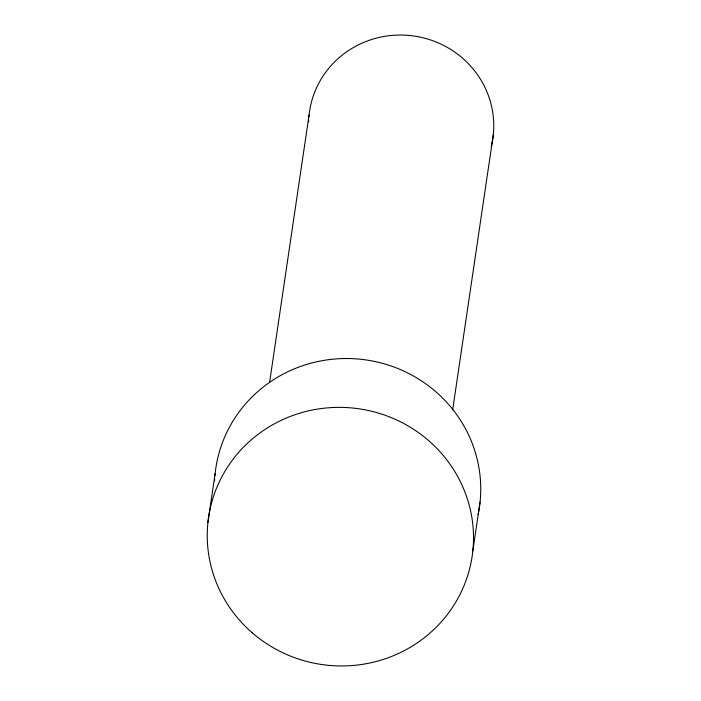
<?xml version="1.0" encoding="UTF-8"?>
<svg xmlns="http://www.w3.org/2000/svg" width="701" height="701" viewBox="0 0 701 701"><rect width="100%" height="100%" fill="white"/><g stroke="black" fill="none" stroke-linecap="round" stroke-linejoin="round"><path stroke-width="1.05" d="M207.925 522.403L215.137 473.552M269.57 382.58L309.071 115.034M452.653 409.997L493.285 134.872M472.833 550.925L480.045 502.074M214.585 480.93A133.225 129.212 8.4 0 1 214.699 478.818M214.935 475.655A133.225 129.212 8.4 0 1 366.518 359.999A133.225 129.212 8.4 0 1 478.091 514.604M308.887 116.988A92.637 89.851 8.4 0 1 415.579 36.268A92.637 89.851 8.4 0 1 491.27 146.448M308.624 121.886A92.637 89.851 8.4 0 1 308.694 119.924M252.246 632.81A133.225 129.212 8.4 0 0 470.87 563.446A133.225 129.212 8.4 0 0 298.03 413.721A133.225 129.212 8.4 0 0 252.246 632.81"/></g></svg>
